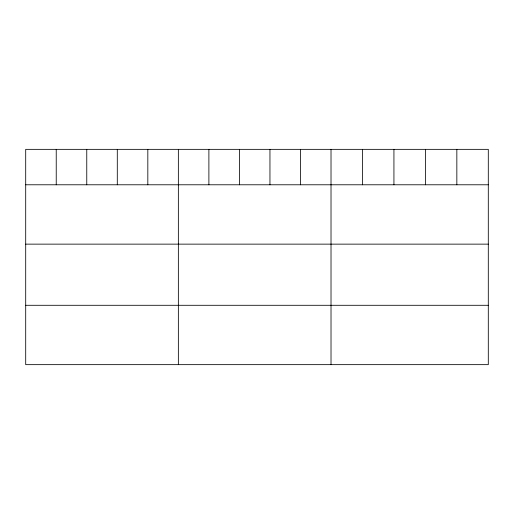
<?xml version="1.0" encoding="UTF-8"?>
<svg xmlns="http://www.w3.org/2000/svg" width="514" height="514" viewBox="0 0 514 514"><rect width="100%" height="100%" fill="white"/><g stroke="black" fill="none" stroke-linecap="round" stroke-linejoin="round"><path stroke-width="0.77" d="M488.3 184.783L488.3 364.651L25.7 364.651L25.7 149.349L488.3 149.349L488.3 184.783L25.7 184.783M25.7 244.137L488.3 244.137M25.7 305.29L488.3 305.29M456.843 149.349L456.843 184.783M425.386 149.349L425.386 184.783M393.93 149.349L393.93 184.783M362.473 149.349L362.473 184.783M331.016 149.349L331.016 364.651M300.484 149.349L300.484 184.783M269.953 149.349L269.953 184.783M239.421 149.349L239.421 184.783M208.89 149.349L208.89 184.783M178.358 149.349L178.358 364.651M147.826 149.349L147.826 184.783M117.295 149.349L117.295 184.783M86.763 149.349L86.763 184.783M56.232 149.349L56.232 184.783"/></g></svg>
